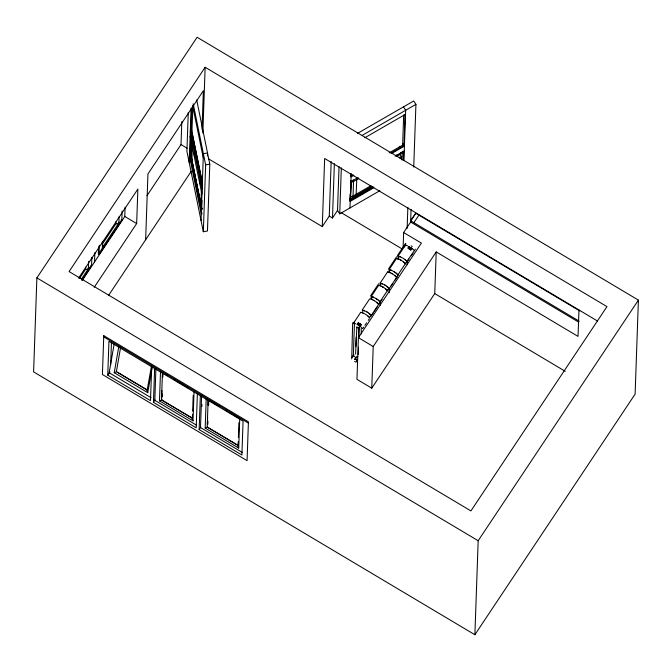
<?xml version="1.0" encoding="UTF-8"?>
<svg xmlns="http://www.w3.org/2000/svg" width="672" height="672" viewBox="0 0 672 672"><rect width="100%" height="100%" fill="white"/><g stroke="black" fill="none" stroke-linecap="round" stroke-linejoin="round"><path stroke-width="1.01" d="M355.589 354.094L356.849 326.945M361.192 328.507L361.326 333.892M36.884 277.88L33.6 371.885L474.886 634.738L635.116 394.12L638.4 300.115L197.114 37.262L36.884 277.88L478.17 540.733L474.886 634.738M79.481 278.46L85.663 269.178L85.739 267.128M81.388 279.182L88.368 268.699L88.62 261.366M91.846 257.443L91.552 265.734L81.866 280.291M94.534 261.954L94.861 252.554M98.591 246.901L98.339 254.159L99.002 254.554L121.8 220.315L122.128 210.991M99.33 245.23L99.002 254.554C99.154 251.513 104.79 247.212 102.421 244.02L115.912 223.751L115.987 221.71M121.136 219.92L121.8 220.315L118.608 223.272L102.329 247.733L102.505 242.5M151.679 366.752L150.494 400.596L107.755 375.136L108.94 341.292L243.071 421.193L241.895 455.036L199.156 429.576L200.332 395.732M110.662 364.938L111.451 342.376M118.835 216.989C119.07 219.038 119.742 225.481 115.912 223.751M125.11 207.136L124.782 216.535L82.32 280.3M94.223 287.288L136.66 223.549L137.869 189.084L78.565 278.132M145.648 239.753L147.941 173.947L203.372 90.72L202.02 129.36M197.375 393.968L196.19 427.812L153.451 402.352L154.636 368.516M155.912 368.542L154.804 400.336L196.652 425.258M194.04 391.406L193.015 420.857L159.482 400.882L160.507 371.431L160.868 371.767M162.439 372.876L161.49 400.025L159.482 400.882M161.7 396.74L161.918 390.474M162.397 376.9L162.54 372.716M162.137 397.076L162.246 393.943M162.826 377.236L162.935 374.102M146.958 195.728L181.02 144.572L181.818 121.59M188.252 112.636L186.908 151.284L203.33 231.739L207.463 231L209.798 164.144L196.703 99.96M189.185 162.456L191.083 108.142M201.944 213.881L190.084 155.77L190.722 137.668M202.616 188.513L190.94 131.3L191.747 108.217M201.104 209.37L201.776 208.883L191.058 156.358L191.57 141.75M192.898 106.008L191.915 131.888L202.633 184.405L201.961 184.901M201.97 209.387L191.226 158.012L191.722 141.691M192.536 414.254L192.217 419.126L193.015 420.857M192.646 411.121L193.2 395.455M202.852 133.073L205.145 67.267L606.967 306.617L470.921 510.913L69.098 271.572L205.145 67.267M201.39 190.478L200.869 205.271L201.356 206.06M201.046 220.559L203.381 153.712L207.522 152.972L207.413 155.954M201.625 208.958L201.919 200.382M203.33 231.739L205.657 164.884L193.183 103.757M201.608 395.766L200.5 427.552L242.348 452.483M201.877 406.434L201.944 404.418M237.09 417.043L239.744 418.622L238.711 448.073L205.178 428.106L206.203 398.647M208.135 400.092L207.186 427.249L205.178 428.106M207.396 423.965L207.614 417.698M208.06 405.166L208.236 399.941M207.833 424.301L207.942 421.168M208.53 404.452L208.639 401.318M208.589 405.35L208.664 403.259M238.241 441.479L237.922 446.342L238.711 448.073M238.384 437.304L238.896 422.68M208.362 158.743L322.274 226.598L324.652 158.491L597.467 320.998M322.274 226.598L329.263 216.107L331.162 161.616M329.263 216.107L332.48 218.022L334.37 163.699M332.48 218.022L337.512 210.454L339.049 166.58M379.823 190.705L339.73 213.856L341.334 167.891M373.825 186.984L349.86 200.81L350.095 194.065M350.54 181.112L350.507 182.616A0.924 0.874 2 0 0 350.834 181.986L351.137 181.566L350.515 199.282L349.86 200.81M353.17 174.922L350.708 176.341L350.767 174.745M349.986 207.934L351.187 173.46M350.448 198.374L351.061 180.928M372.439 186.396L350.423 199.097L352.993 197.341L353.59 180.197L353.119 180.029M352.682 322.745L351.7 358.949M352.22 357.26L353.338 355.438L354.48 322.762M360.688 312.329L353.43 323.35L354.514 321.745M355.841 346.685L356.168 337.252M411.079 209.336L410.634 222.037L403.645 232.529L421.394 243.096L358.403 337.68L356.95 379.352L371.759 388.172L434.75 293.588L436.204 251.916L578.038 336.403L578.962 309.968M358.554 336.529L358.882 327.088M358.243 354.539L358.504 347.197M358.831 337.764L359.192 327.272M371.129 298.612L371.196 296.554L373.565 297.184M371.759 388.172L373.22 346.5L436.204 251.916M380.092 285.146L380.167 283.088L387.593 271.925M380.327 305.147L380.436 302.056L378.126 299.905M389.063 271.681L389.13 269.623L391.499 270.253M389.264 292.715L389.407 288.599L387.097 286.44M400.176 158.659L400.546 152.653M398.034 258.216L398.101 256.15M401.537 158.155L401.604 156.08M402.049 160.045L402.352 151.318M390.928 153.132L404.057 145.547L402.654 145.144L403.662 115.08M403.544 160.171L403.738 151.889A0.924 0.874 2 0 1 402.99 151.88L402.52 151.939M404.057 145.547L405.014 115.282A0.924 0.874 2 0 1 404.267 115.265L403.738 115.332M403.914 160.423L405.67 110.284L403.46 106.89M403.133 247.111L403.645 232.529M405.821 245.524L405.619 243.289L397.538 255.385M407.131 228.362L407.862 207.472M407.24 264.743L407.35 261.66L405.031 259.51M413.734 167.042L415.926 104.362L413.717 100.968L357.344 133.501M114.131 344.207L109.141 372.742L150.99 397.664M152.166 367.508L147.764 392.683L114.232 372.708L118.801 346.525M120.616 347.348L116.348 371.809L114.232 372.708M151.519 365.761L147.076 390.676L147.764 392.683M362.771 311.59A4.931 1.411 33.7 0 1 362.645 311.086L362.687 310.892A4.931 1.411 33.7 0 1 363.905 310.657L364.325 310.766A4.931 1.411 33.7 0 1 366.878 311.942L367.954 312.64A4.931 1.411 33.7 0 1 369.818 314.177L370.465 314.908A4.931 1.411 33.7 0 1 370.994 316.058M354.572 361.343C357.882 364.568 356.807 356.958 356.101 359.881M371.91 298.427A4.931 1.411 33.7 0 1 371.616 297.612L371.658 297.427A4.931 1.411 33.7 0 1 372.876 297.192L373.296 297.293A4.931 1.411 33.7 0 1 375.85 298.477L376.925 299.166A4.931 1.411 33.7 0 1 378.781 300.712L379.428 301.434A4.931 1.411 33.7 0 1 379.378 303.072M380.705 284.659A4.931 1.411 33.7 0 1 380.579 284.147L380.621 283.962A4.931 1.411 33.7 0 1 381.847 283.727L382.259 283.836A4.931 1.411 33.7 0 1 384.812 285.012L385.896 285.709A4.931 1.411 33.7 0 1 387.752 287.246L388.399 287.977A4.931 1.411 33.7 0 1 388.038 289.607M389.676 271.194A4.931 1.411 33.7 0 1 389.55 270.682L389.592 270.497A4.931 1.411 33.7 0 1 390.81 270.262L391.23 270.362A4.931 1.411 33.7 0 1 393.784 271.547L394.867 272.236A4.931 1.411 33.7 0 1 396.715 273.781L397.37 274.504A4.931 1.411 33.7 0 1 397.9 275.663M356.068 195.846L356.824 177.887M350.7 176.274L351.364 174.754M192.595 135.24L191.856 135.769M378.664 283.727L370.625 295.798M350.557 198.08L350.255 198.5A0.924 0.874 2 0 1 349.927 199.13L349.91 199.223M108.452 295.604L191.26 171.259M107.755 375.136L109.914 371.902M153.451 402.352L155.072 399.932M162.061 399.168L161.49 400.025L192.494 418.286L161.591 399.874M199.156 429.576L200.768 427.148M410.668 220.996L415.708 213.427M413.893 222.692L418.933 215.124M388.559 268.867L396.614 256.771M362.258 309.96L369.659 298.855L372.053 299.46M371.23 296.495L378.622 285.39L381.016 285.986M389.164 269.564L396.556 258.46M398.135 256.091L405.35 245.255L407.702 245.868M404.292 246.994L405.342 245.414M357.101 324.45C357.286 321.073 363.115 324.988 360.125 326.424M408.988 246.54C405.997 247.934 411.986 251.605 412.003 248.514M357.252 324.526L358.31 322.946M408.089 248.195L409.139 246.616M357.403 324.601L358.453 323.022M408.232 248.27L409.282 246.7M357.538 324.677L358.588 323.098M408.366 248.346L409.416 246.767M357.664 324.752L358.714 323.173M408.492 248.422L409.542 246.842M358.579 325.298L359.629 323.719M409.416 248.968L410.466 247.388M358.705 325.374L359.755 323.795M409.542 249.043L410.592 247.464M358.84 325.458L359.89 323.879M409.676 249.127L410.726 247.556M358.982 325.559L360.032 323.98M409.819 249.228L410.869 247.649M359.134 325.66L360.184 324.08M409.97 249.329L411.02 247.75M359.293 325.769L360.343 324.19M410.122 249.438L411.172 247.867M359.444 325.886L360.494 324.307M410.281 249.556L411.331 247.976M359.604 325.996L360.654 324.425M410.432 249.673L411.482 248.094M359.747 326.113L360.797 324.534M410.584 249.782L411.634 248.203M359.89 326.222L360.94 324.643M410.718 249.892L411.768 248.321M360.016 326.332L361.066 324.752M410.844 250.001L411.894 248.422M380.184 301.476L388.223 289.405M398.118 274.546L406.157 262.475M407.089 261.08L415.439 249.144M371.515 315.134L379.554 303.072M389.449 288.204L397.496 276.142M363.821 327.004L362.712 328.667L360.419 326.533M364.93 325.332L366.593 322.829M368.264 320.334L369.373 318.662M371.507 315.462L373.212 312.9M374.346 311.195L377.194 306.919M381.041 301.14L382.175 299.435M391.146 285.97L392.851 283.408M395.128 279.989L396.833 277.427M407.929 260.761L409.046 259.098M411.264 255.763L412.927 253.26M352.229 357.252L353.942 354.665M354.774 359.327L355.824 357.748L353.338 355.438M354.866 359.411L355.824 357.748M354.976 359.512L356.034 357.932M478.17 540.733L638.4 300.115M116.441 371.683L147.344 390.088L117.323 372.204M85.663 269.178L87.007 269.455L88.368 268.699M88.192 268.876L91.552 265.734L90.888 265.339M191.276 156.702L191.285 154.148M191.738 159.709L190.999 160.238M402.301 152.779L396.942 156.458L396.841 154.795M191.226 158.012L191.209 156.332L201.986 209.135M362.267 135.332L415.926 104.362M364.837 137.752L405.527 114.265M389.113 152.872L402.654 145.144M351.07 176.887L353.783 175.325M391.759 153.409L404.418 146.101L403.309 144.404M350.902 181.667L358.134 177.492M395.161 156.198L404.25 150.872M358.747 178.508L353.548 181.507L351.011 182.389L350.456 181.541M370.969 185.682L353.044 196.031L350.498 196.913M352.993 197.341L371.834 186.472M350.507 199.223L372.54 186.505M350.213 201.365L373.724 187.799M357.151 360.301L356.496 360.133M411.188 245.86L412.28 246.532M358.184 328.18L356.773 327.138L357.134 327.667M205.657 164.884L209.798 164.144M388.937 272.471L388.626 272.471A4.931 1.411 33.7 0 0 388.382 272.513M191.058 156.358L190.084 155.77M190.94 131.3L191.915 131.888L202.566 183.683M397.9 259.006L397.597 259.006A4.931 1.411 33.7 0 0 397.345 259.048M191.898 130.687L191.596 130.276A0.924 0.874 2 0 1 191.083 129.755L190.999 129.704M191.1 155.165L190.739 154.745A0.924 0.874 2 0 1 190.226 154.232L190.201 154.19M390.81 270.253L391.23 270.362M381.839 283.718L382.259 283.836M372.868 297.184L373.296 297.293M363.905 310.649L364.325 310.766M398.11 256.15L400.47 256.788M396.589 258.426L398.95 259.056M387.618 271.891L389.987 272.53M380.167 283.088L382.528 283.727M362.233 310.019L364.594 310.657M360.713 312.295L363.082 312.925M353.464 323.173L355.816 323.786M161.624 372.145L161.053 371.902M207.32 399.37L206.38 398.832M239.568 418.597L239.056 418.328M400.218 259.787L401.243 260.341L400.806 260.098M389.298 272.53A4.931 1.411 33.7 0 1 391.188 273.218L392.272 273.806A4.931 1.411 33.7 0 1 394.8 275.663L395.212 276.049A4.931 1.411 33.7 0 1 396.094 277.116M380.747 286.096A4.931 1.411 33.7 0 1 382.225 286.684L383.309 287.272A4.931 1.411 33.7 0 1 385.837 289.128M371.364 299.46A4.931 1.411 33.7 0 1 373.254 300.149L374.338 300.737A4.931 1.411 33.7 0 1 376.866 302.593L377.278 302.98M400.688 260.03L400.151 259.753A4.931 1.411 33.7 0 0 398.689 259.165M391.188 273.218L391.726 273.496M382.259 286.709L382.754 286.961M373.313 300.182L373.792 300.426M391.835 273.563L392.272 273.806M382.872 287.028L383.309 287.272M373.901 300.493L374.338 300.737M579.709 310.892L415.716 213.217L410.676 220.777L579.155 321.14M410.634 222.037L578.735 322.165M341.099 212.587L402.041 248.892M434.75 293.588L565.219 371.305M181.02 144.572L187.127 148.21M358.403 337.68L373.22 346.5M124.454 216.275L136.66 223.549M103.732 336.89L248.388 423.058M165.808 374.581L167.572 375.631M173.746 379.31L175.51 380.36M177.274 381.419L179.92 382.99M181.692 384.04L183.456 385.098M185.22 386.148L187.866 387.727M208.858 400.226L211.504 401.806M213.268 402.856L215.032 403.906M216.796 404.956L219.442 406.535M225.624 410.214L227.388 411.264M230.034 412.843L231.798 413.893M233.562 414.943L235.326 415.993M393.784 271.547L394.22 271.816M384.812 285.012L385.249 285.281M375.85 298.477L376.278 298.746M366.878 311.942L367.315 312.211M404.116 143.959L404.065 143.926A0.924 0.874 2 0 1 403.267 143.917L402.696 143.951M394.33 271.883L394.859 272.244M385.358 285.348L385.896 285.709M376.387 298.813L376.925 299.174M367.424 312.278L367.903 312.598M412.306 248.615L414.59 250.757M403.519 261.778L405.829 263.928M396.06 272.975L398.37 275.125M394.548 275.243L396.866 277.402M385.585 288.708L387.895 290.858M376.614 302.182L378.924 304.332M369.163 313.379L371.473 315.529M367.643 315.647L369.953 317.797M401.78 260.686A4.931 1.411 33.7 0 1 403.771 262.198L404.183 262.584A4.931 1.411 33.7 0 1 404.527 262.954M376.866 302.593L377.269 302.971A4.931 1.411 33.7 0 1 378.16 304.046M103.194 241.198L102.95 242.357L102.052 242.29M92.442 257.342L92.198 258.502L91.308 258.434M337.512 210.454L339.73 213.856M399.58 146.924L399.958 147.916M353.581 197.45L353.959 198.442M192.469 162.481L191.982 161.692L192.158 144.018M192.629 105.697L203.238 157.685M190.268 131.418L202.129 189.521M194.183 153.964L194.603 155.996M199.567 180.314L200.6 185.38M201.617 190.361L201.986 192.2M190.1 136.189L201.961 194.3M189.42 155.887L201.272 213.998M370.952 316.252A4.931 1.411 33.7 0 1 370.104 316.537M404.83 263.315A4.931 1.411 33.7 0 1 405.065 263.642M356.992 357.21A1.63 0.462 33.7 0 1 356.681 356.462A1.63 0.462 33.7 0 1 357.823 356.773M357.832 324.719A1.621 0.462 33.7 0 1 358.436 324.4M362.393 312.934A4.931 1.411 33.7 0 1 364.283 313.622L365.366 314.21A4.931 1.411 33.7 0 1 369.188 317.512M406.283 262.668A4.931 1.411 33.7 0 0 406.342 261.038L405.695 260.308A4.931 1.411 33.7 0 0 403.83 258.77L402.755 258.065A4.931 1.411 33.7 0 0 398.647 257.72M386.24 289.506A4.931 1.411 33.7 0 1 387.131 290.581M103.765 335.656L102.413 374.506L247.078 460.656L248.422 421.823L103.765 335.656M207.287 427.098L238.19 445.502L207.287 427.098"/></g></svg>
